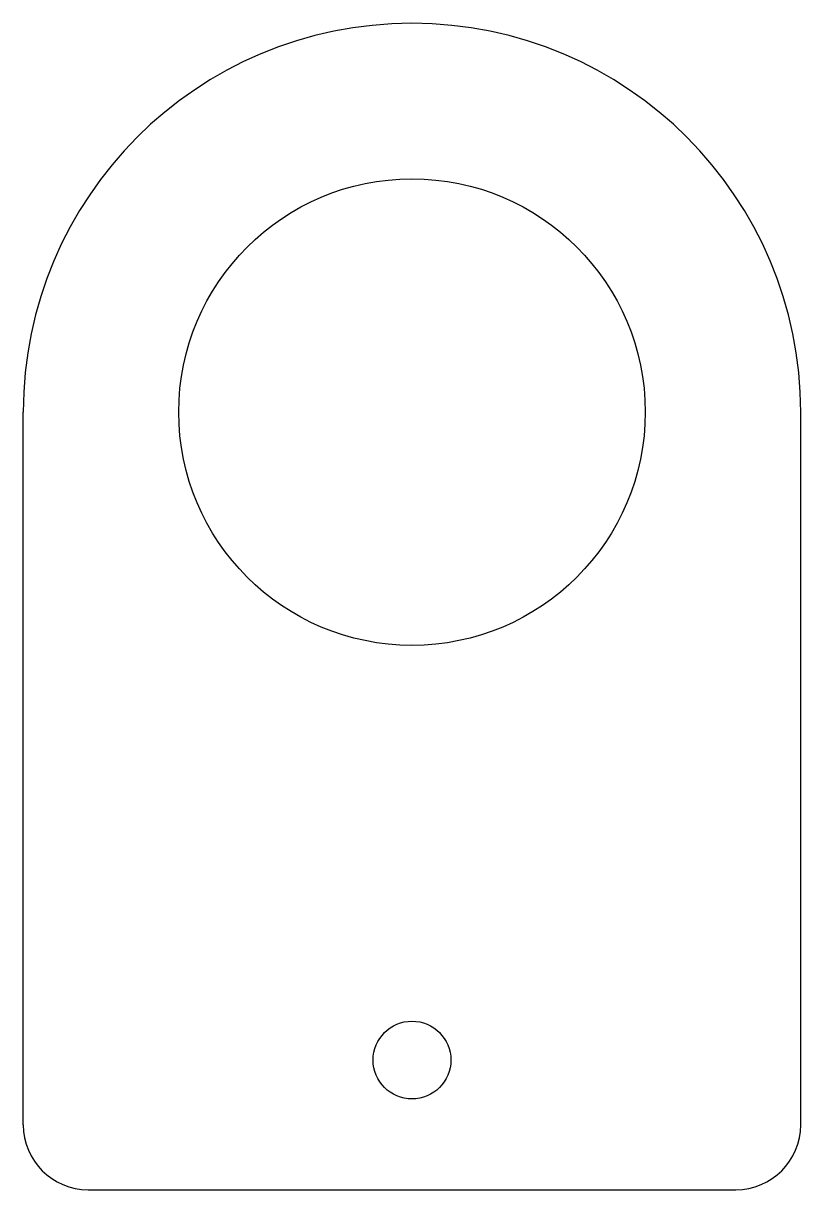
# Model space of a CAD drawing. Extents: x 75.5 to 105.5, y 64.5 to 109.5.
import ezdxf

# ---------------------------------------------------------------- set-up
doc = ezdxf.new("R2010")
doc.units = 0
doc.layers.add('TOPLAYER', color=1, linetype='CONTINUOUS')

msp = doc.modelspace()

# ---------------------------------------------------------------- linework, layer by layer
at = {"layer": 'TOPLAYER'}
for p, q in [((75.5, 79.5), (75.5, 94.5)), ((105.5, 67), (105.5, 94.5)), ((75.5, 67), (75.5, 79.5)), ((78, 64.5), (103, 64.5))]:
    msp.add_line(p, q, dxfattribs=at)
for centre, radius in [((90.5, 94.5), 9), ((90.5, 69.5), 1.5)]:
    msp.add_circle(centre, radius, dxfattribs=at)
for centre, radius, start, end in [((90.5, 94.5), 15, 0, 180), ((78, 67), 2.5, 180, 270), ((103, 67), 2.5, 270, 0)]:
    msp.add_arc(centre, radius, start, end, dxfattribs=at)

doc.saveas('drawing.dxf')
